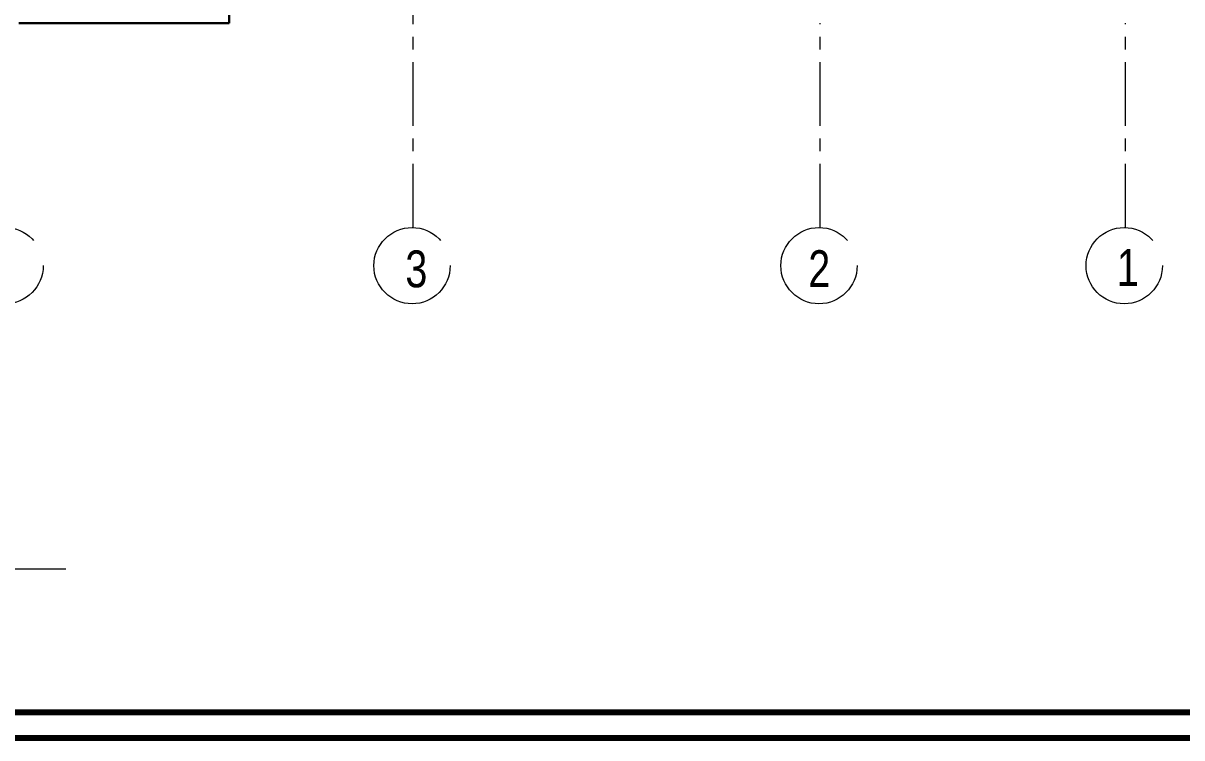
# Model space of a CAD drawing. Extents: x 800 to 995, y 398 to 804.
# Drawn here: x 902.31 to 915.97, y 653.15 to 661.58 of the extents above; entities that cross this region are included whole.
import ezdxf

# ---------------------------------------------------------------- set-up
doc = ezdxf.new("R2010")
doc.units = 0
doc.header["$MEASUREMENT"] = 0
doc.linetypes.add('CENTERX2', pattern=[4, 2.5, -0.5, 0.5, -0.5])
for name, color, linetype, lineweight in [('axis', 1, 'CENTERX2', 5), ('txt in circle', 11, 'CONTINUOUS', 13), ('UG-BORDER', 20, 'CONTINUOUS', 80), ('UG-Khartosha', 11, 'CONTINUOUS', 20), ('Wall', 252, 'CONTINUOUS', 30)]:
    doc.layers.add(name, color=color, linetype=linetype, lineweight=lineweight)
doc.styles.add('SOSA2', font='SOSA.shx', dxfattribs={"width": 0.8})

msp = doc.modelspace()

# ---------------------------------------------------------------- linework, layer by layer
at = {"layer": 'axis', "color": 0, "ltscale": 0.3}
for p, q in [((906.906, 659.17), (906.906, 661.831)), ((911.706, 659.17), (911.706, 661.581)), ((915.306, 659.17), (915.306, 661.581))]:
    msp.add_line(p, q, dxfattribs=at)
at = {"layer": 'axis', "color": 0}
for centre in [(902.092, 658.72), (906.892, 658.72), (911.692, 658.72), (915.292, 658.72)]:
    msp.add_circle(centre, 0.45, dxfattribs=at)
at = {"layer": 'UG-BORDER'}
for p, q in [((848.151, 653.453), (942.745, 653.453)), ((847.847, 653.149), (943.048, 653.149))]:
    msp.add_line(p, q, dxfattribs=at)
at = {"layer": 'UG-Khartosha'}
msp.add_line((902.809, 655.14), (877.391, 655.14), dxfattribs=at)
at = {"layer": 'Wall', "color": 252, "linetype": 'Continuous'}
for p, q in [((904.736, 661.831), (904.736, 661.581)), ((904.736, 661.581), (902.256, 661.581))]:
    msp.add_line(p, q, dxfattribs=at)

# ---------------------------------------------------------------- texts
at = {"layer": 'txt in circle', "color": 0, "ltscale": 0.01, "char_height": 0.435, "attachment_point": 5, "style": 'SOSA2'}
for s, insert in [('3', (906.943, 658.679)), ('2', (911.695, 658.684)), ('1', (915.334, 658.698))]:
    msp.add_mtext(s, dxfattribs=dict(at, insert=insert))

doc.saveas('drawing.dxf')
